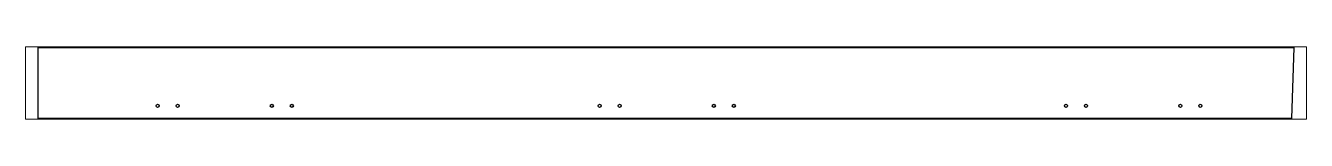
# Paper-space layout 'Layout1' of a CAD drawing. Header units: millimetres. Extents: x 0 to 257, y 90 to 105.
# The model-space entities are those that its viewports show. They can reach past a viewport. Long polylines and large blocks are cut down to what shows.
import ezdxf

# ---------------------------------------------------------------- set-up
doc = ezdxf.new("R2010")
doc.units = ezdxf.units.MM
doc.header["$LTSCALE"] = 25
doc.layers.add('3_Pezzi', color=7, linetype='Continuous')
doc.layers.add('5_Bulloni', color=7, linetype='Continuous')

msp = doc.modelspace()

# ---------------------------------------------------------------- linework, layer by layer
at = {"layer": '3_Pezzi', "color": 3, "linetype": 'Continuous'}
for p, q in [((0, -250), (0, 250)), ((0, 250), (8791.2, 250)), ((8791.2, 250), (8775.3, -250)), ((8775.3, -250), (0, -250))]:
    msp.add_line(p, q, dxfattribs=at)
at = {"layer": '5_Bulloni', "color": 5, "linetype": 'Continuous'}
for centre in [(836.3, -160), (976.3, -160), (1636.3, -160), (1776.3, -160), (3930.6, -160), (4070.6, -160), (4730.6, -160), (4870.6, -160), (7196.6, -160), (7336.6, -160), (7996.6, -160), (8136.6, -160)]:
    msp.add_circle(centre, 11, dxfattribs=at)

psp = doc.layouts.get("Layout1")

# ---------------------------------------------------------------- viewports
at = {"layer": '0'}
psp.add_viewport(center=(128.5, 97.5), size=(257, 14.61689), view_center_point=(4395.6, 0), view_height=510, dxfattribs=at)

doc.saveas('drawing.dxf')
